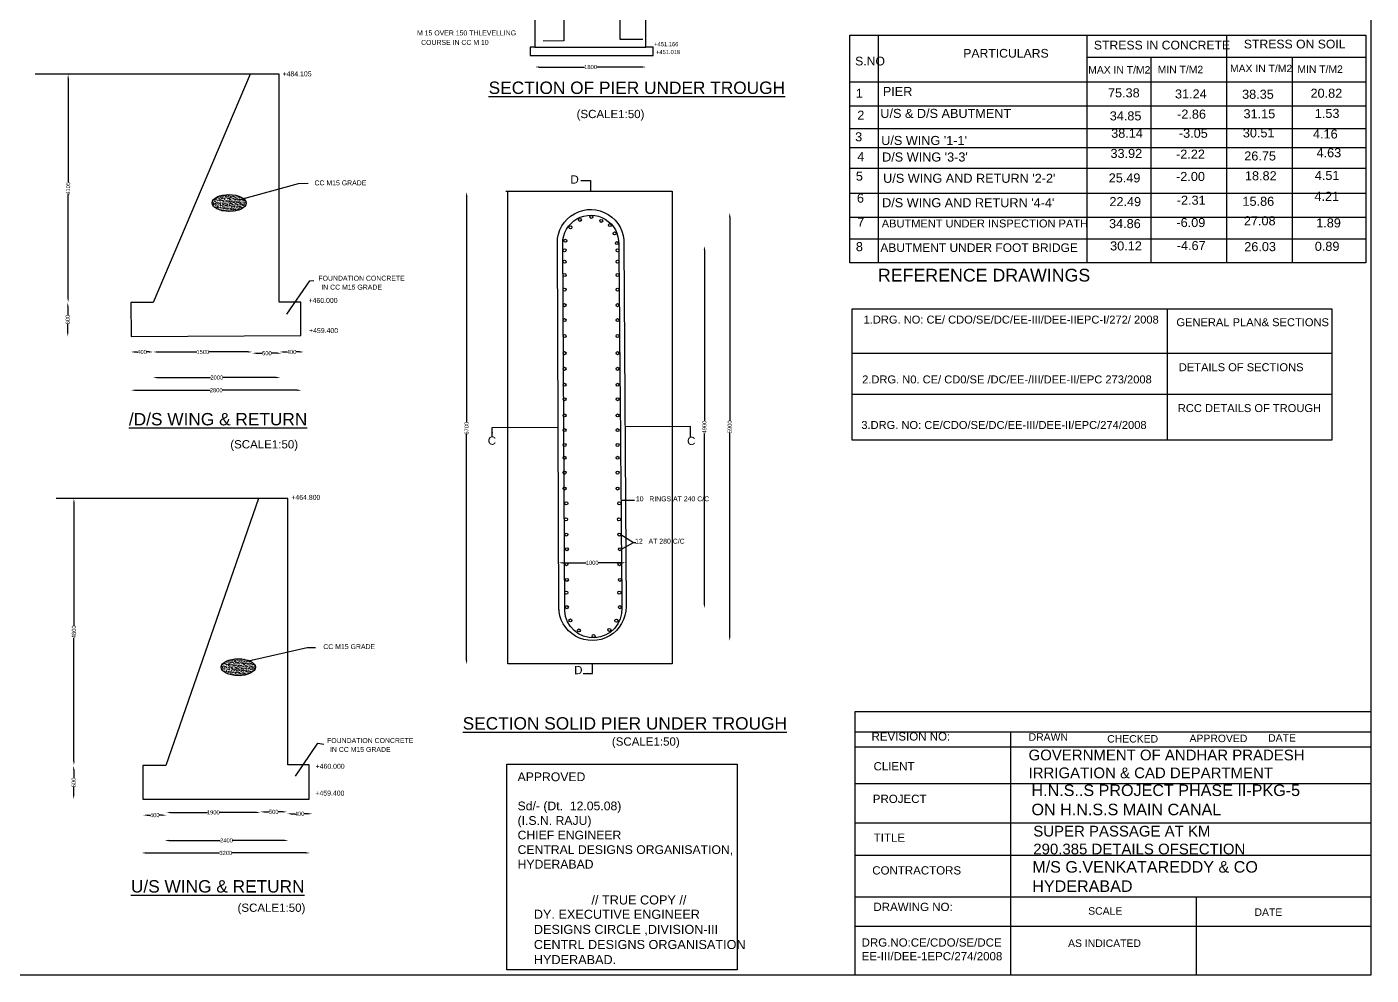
# Model space of a CAD drawing. Header units: millimetres. Extents: x 2543178 to 2557692, y 44357851 to 44367286.
# Drawn here: x 2549535 to 2557692, y 44357851 to 44363603 of the extents above; entities that cross this region are included whole.
import ezdxf

# ---------------------------------------------------------------- set-up
doc = ezdxf.new("R2010")
doc.units = ezdxf.units.MM
doc.header["$MEASUREMENT"] = 0
for name, color, linetype in [('DIMENSION', 7, 'Continuous'), ('DRAWING', 2, 'Continuous'), ('TEXT', 7, 'Continuous')]:
    doc.layers.add(name, color=color, linetype=linetype)
doc.styles.get("Standard").update_dxf_attribs({"font": 'arial.ttf', "height": 25})
doc.dimstyles.get("Standard").update_dxf_attribs({"dimtxt": 25, "dimasz": 25, "dimexe": 0.18, "dimexo": 0.0625, "dimgap": 0.09, "dimtad": 0, "dimdec": 0, "dimzin": 0, "dimdsep": 46, "dimtxsty": 'Standard', "dimcen": 0.09, "dimse1": 1, "dimse2": 1, "dimadec": 0, "dimazin": 0, "dimtfac": 1, "dimtdec": 0, "dimtofl": 0, "dimtmove": 0, "dimatfit": 3, "dimfxl": 1, "dimtolj": 1, "dimtzin": 0, "dimarcsym": 0})

# ---------------------------------------------------------------- blocks, each defined once
blk = doc.blocks.new('*D79')
at = {"layer": 'Defpoints', "color": 0, "transparency": 16777216}
for p in [(2552618.6, 44363357.1), (2553292.7, 44363368.7), (2553292.7, 44363359.3)]:
    blk.add_point(p, dxfattribs=at)
at = {"layer": 'DIMENSION', "color": 0, "lineweight": -2, "transparency": 16777216}
for p, q in [((2552643.6, 44363359.3), (2552919.4, 44363359.3)), ((2553267.7, 44363359.3), (2552991.8, 44363359.3))]:
    blk.add_line(p, q, dxfattribs=at)
at = {"layer": 'DIMENSION', "color": 0, "transparency": 16777216}
for points in [[(2552643.6, 44363363.4), (2552643.6, 44363355.1), (2552618.6, 44363359.3)], [(2553267.7, 44363363.4), (2553267.7, 44363355.1), (2553292.7, 44363359.3)]]:
    blk.add_solid(points, dxfattribs=at)
at = {"layer": 'DIMENSION', "color": 0, "transparency": 16777216, "insert": (2552955.6, 44363359.3), "char_height": 25, "attachment_point": 5}
blk.add_mtext('\\A1;1800', dxfattribs=at)
blk = doc.blocks.new('*D82')
at = {"layer": 'Defpoints', "color": 0, "transparency": 16777216}
for p in [(2552195, 44362601.7), (2552203.5, 44362601.7), (2552209, 44359734.5)]:
    blk.add_point(p, dxfattribs=at)
at = {"layer": 'TEXT', "color": 0, "lineweight": -2, "transparency": 16777216}
for p, q in [((2552203.5, 44362576.7), (2552203.5, 44361205.5)), ((2552203.5, 44359759.5), (2552203.5, 44361130.6))]:
    blk.add_line(p, q, dxfattribs=at)
at = {"layer": 'TEXT', "color": 0, "transparency": 16777216}
for points in [[(2552199.4, 44362576.7), (2552207.7, 44362576.7), (2552203.5, 44362601.7)], [(2552199.4, 44359759.5), (2552207.7, 44359759.5), (2552203.5, 44359734.5)]]:
    blk.add_solid(points, dxfattribs=at)
at = {"layer": 'TEXT', "color": 0, "transparency": 16777216, "insert": (2552203.5, 44361168.1), "char_height": 25, "attachment_point": 5, "rotation": 90}
blk.add_mtext('\\A1;6700', dxfattribs=at)
blk = doc.blocks.new('*D83')
at = {"layer": 'Defpoints', "color": 0, "transparency": 16777216}
for p in [(2553646, 44362274.4), (2553646.2, 44362274.4), (2553647.1, 44360075.5)]:
    blk.add_point(p, dxfattribs=at)
at = {"layer": 'TEXT', "color": 0, "lineweight": -2, "transparency": 16777216}
for p, q in [((2553646.2, 44362249.4), (2553646.2, 44361212.9)), ((2553646.2, 44360100.5), (2553646.2, 44361137.1))]:
    blk.add_line(p, q, dxfattribs=at)
at = {"layer": 'TEXT', "color": 0, "transparency": 16777216}
for points in [[(2553642.1, 44362249.4), (2553650.4, 44362249.4), (2553646.2, 44362274.4)], [(2553642.1, 44360100.5), (2553650.4, 44360100.5), (2553646.2, 44360075.5)]]:
    blk.add_solid(points, dxfattribs=at)
at = {"layer": 'TEXT', "color": 0, "transparency": 16777216, "insert": (2553646.2, 44361175), "char_height": 25, "attachment_point": 5, "rotation": 90}
blk.add_mtext('\\A1;4900', dxfattribs=at)
blk = doc.blocks.new('*D84')
at = {"layer": 'Defpoints', "color": 0, "transparency": 16777216}
for p in [(2553789.4, 44362475.9), (2553800, 44362475.9), (2553806.8, 44359877.7)]:
    blk.add_point(p, dxfattribs=at)
at = {"layer": 'TEXT', "color": 0, "lineweight": -2, "transparency": 16777216}
for p, q in [((2553800, 44362450.9), (2553800, 44361214.2)), ((2553800, 44359902.7), (2553800, 44361139.4))]:
    blk.add_line(p, q, dxfattribs=at)
at = {"layer": 'TEXT', "color": 0, "transparency": 16777216}
for points in [[(2553795.9, 44362450.9), (2553804.2, 44362450.9), (2553800, 44362475.9)], [(2553795.9, 44359902.7), (2553804.2, 44359902.7), (2553800, 44359877.7)]]:
    blk.add_solid(points, dxfattribs=at)
at = {"layer": 'TEXT', "color": 0, "transparency": 16777216, "insert": (2553800, 44361176.8), "char_height": 25, "attachment_point": 5, "rotation": 90}
blk.add_mtext('\\A1;5900', dxfattribs=at)
blk = doc.blocks.new('*D85')
at = {"layer": 'Defpoints', "color": 0, "transparency": 16777216}
for p in [(2550232.3, 44358600.3), (2551252.3, 44358600.3), (2551252.3, 44358592)]:
    blk.add_point(p, dxfattribs=at)
at = {"layer": 'TEXT', "color": 0, "lineweight": -2, "transparency": 16777216}
for p, q in [((2550257.3, 44358592), (2550704.9, 44358592)), ((2551227.3, 44358592), (2550779.7, 44358592))]:
    blk.add_line(p, q, dxfattribs=at)
at = {"layer": 'TEXT', "color": 0, "transparency": 16777216}
for points in [[(2550257.3, 44358596.2), (2550257.3, 44358587.9), (2550232.3, 44358592)], [(2551227.3, 44358596.2), (2551227.3, 44358587.9), (2551252.3, 44358592)]]:
    blk.add_solid(points, dxfattribs=at)
at = {"layer": 'TEXT', "color": 0, "transparency": 16777216, "insert": (2550742.3, 44358592), "char_height": 25, "attachment_point": 5}
blk.add_mtext('\\A1;3200', dxfattribs=at)
blk = doc.blocks.new('*D86')
at = {"layer": 'Defpoints', "color": 0, "transparency": 16777216}
for p in [(2550371, 44358671.2), (2551121.9, 44358682.7), (2551121.9, 44358667.9)]:
    blk.add_point(p, dxfattribs=at)
at = {"layer": 'TEXT', "color": 0, "lineweight": -2, "transparency": 16777216}
for p, q in [((2550396, 44358667.9), (2550708.8, 44358667.9)), ((2551096.9, 44358667.9), (2550784, 44358667.9))]:
    blk.add_line(p, q, dxfattribs=at)
at = {"layer": 'TEXT', "color": 0, "transparency": 16777216}
for points in [[(2550396, 44358672), (2550396, 44358663.7), (2550371, 44358667.9)], [(2551096.9, 44358672), (2551096.9, 44358663.7), (2551121.9, 44358667.9)]]:
    blk.add_solid(points, dxfattribs=at)
at = {"layer": 'TEXT', "color": 0, "transparency": 16777216, "insert": (2550746.4, 44358667.9), "char_height": 25, "attachment_point": 5}
blk.add_mtext('\\A1;2400', dxfattribs=at)
blk = doc.blocks.new('*D87')
at = {"layer": 'Defpoints', "color": 0, "transparency": 16777216}
for p in [(2550240.6, 44358827.8), (2550380.9, 44358827.8), (2550380.9, 44358821.2)]:
    blk.add_point(p, dxfattribs=at)
at = {"layer": 'TEXT', "color": 0, "lineweight": -2, "transparency": 16777216}
for p, q in [((2550265.6, 44358821.2), (2550282.5, 44358821.2)), ((2550355.9, 44358821.2), (2550338.9, 44358821.2))]:
    blk.add_line(p, q, dxfattribs=at)
at = {"layer": 'TEXT', "color": 0, "transparency": 16777216}
for points in [[(2550265.6, 44358825.4), (2550265.6, 44358817), (2550240.6, 44358821.2)], [(2550355.9, 44358825.4), (2550355.9, 44358817), (2550380.9, 44358821.2)]]:
    blk.add_solid(points, dxfattribs=at)
at = {"layer": 'TEXT', "color": 0, "transparency": 16777216, "insert": (2550310.7, 44358821.2), "char_height": 25, "attachment_point": 5}
blk.add_mtext('\\A1;400', dxfattribs=at)
blk = doc.blocks.new('*D88')
at = {"layer": 'Defpoints', "color": 0, "transparency": 16777216}
for p in [(2550951.9, 44358837.7), (2550380.9, 44358821.2), (2550951.9, 44358826.1)]:
    blk.add_point(p, dxfattribs=at)
at = {"layer": 'TEXT', "color": 0, "lineweight": -2, "transparency": 16777216}
for p, q in [((2550405.9, 44358837.7), (2550630.2, 44358837.7)), ((2550926.9, 44358837.7), (2550702.6, 44358837.7))]:
    blk.add_line(p, q, dxfattribs=at)
at = {"layer": 'TEXT', "color": 0, "transparency": 16777216}
for points in [[(2550405.9, 44358841.9), (2550405.9, 44358833.5), (2550380.9, 44358837.7)], [(2550926.9, 44358841.9), (2550926.9, 44358833.5), (2550951.9, 44358837.7)]]:
    blk.add_solid(points, dxfattribs=at)
at = {"layer": 'TEXT', "color": 0, "transparency": 16777216, "insert": (2550666.4, 44358837.7), "char_height": 25, "attachment_point": 5}
blk.add_mtext('\\A1;1900', dxfattribs=at)
blk = doc.blocks.new('*D89')
at = {"layer": 'Defpoints', "color": 0, "transparency": 16777216}
for p in [(2550951.9, 44358837.7), (2551113.7, 44358841), (2551113.7, 44358837.7)]:
    blk.add_point(p, dxfattribs=at)
at = {"layer": 'TEXT', "color": 0, "lineweight": -2, "transparency": 16777216}
for p, q in [((2550976.9, 44358841), (2551005.1, 44358841)), ((2551088.7, 44358841), (2551060.4, 44358841))]:
    blk.add_line(p, q, dxfattribs=at)
at = {"layer": 'TEXT', "color": 0, "transparency": 16777216}
for points in [[(2550976.9, 44358845.1), (2550976.9, 44358836.8), (2550951.9, 44358841)], [(2551088.7, 44358845.1), (2551088.7, 44358836.8), (2551113.7, 44358841)]]:
    blk.add_solid(points, dxfattribs=at)
at = {"layer": 'TEXT', "color": 0, "transparency": 16777216, "insert": (2551032.8, 44358841), "char_height": 25, "attachment_point": 5}
blk.add_mtext('\\A1;500', dxfattribs=at)
blk = doc.blocks.new('*D90')
at = {"layer": 'Defpoints', "color": 0, "transparency": 16777216}
for p in [(2551113.7, 44358837.7), (2551265.5, 44358831.1), (2551265.5, 44358829.4)]:
    blk.add_point(p, dxfattribs=at)
at = {"layer": 'TEXT', "color": 0, "lineweight": -2, "transparency": 16777216}
for p, q in [((2551138.7, 44358829.4), (2551161.4, 44358829.4)), ((2551240.5, 44358829.4), (2551217.7, 44358829.4))]:
    blk.add_line(p, q, dxfattribs=at)
at = {"layer": 'TEXT', "color": 0, "transparency": 16777216}
for points in [[(2551138.7, 44358833.6), (2551138.7, 44358825.3), (2551113.7, 44358829.4)], [(2551240.5, 44358833.6), (2551240.5, 44358825.3), (2551265.5, 44358829.4)]]:
    blk.add_solid(points, dxfattribs=at)
at = {"layer": 'TEXT', "color": 0, "transparency": 16777216, "insert": (2551189.6, 44358829.4), "char_height": 25, "attachment_point": 5}
blk.add_mtext('\\A1;400', dxfattribs=at)
blk = doc.blocks.new('*D91')
at = {"layer": 'Defpoints', "color": 0, "transparency": 16777216}
for p in [(2549812.6, 44359121.5), (2549819.1, 44359121.5), (2549819.1, 44358917.4)]:
    blk.add_point(p, dxfattribs=at)
at = {"layer": 'TEXT', "color": 0, "lineweight": -2, "transparency": 16777216}
for p, q in [((2549819.1, 44359096.5), (2549819.1, 44359047.2)), ((2549819.1, 44358942.4), (2549819.1, 44358991.7))]:
    blk.add_line(p, q, dxfattribs=at)
at = {"layer": 'TEXT', "color": 0, "transparency": 16777216}
for points in [[(2549814.9, 44359096.5), (2549823.3, 44359096.5), (2549819.1, 44359121.5)], [(2549814.9, 44358942.4), (2549823.3, 44358942.4), (2549819.1, 44358917.4)]]:
    blk.add_solid(points, dxfattribs=at)
at = {"layer": 'TEXT', "color": 0, "transparency": 16777216, "insert": (2549819.1, 44359019.5), "char_height": 25, "attachment_point": 5, "rotation": 90}
blk.add_mtext('\\A1;600', dxfattribs=at)
blk = doc.blocks.new('*D92')
at = {"layer": 'Defpoints', "color": 0, "transparency": 16777216}
for p in [(2549819.6, 44360741.9), (2549820.4, 44360741.9), (2549819.6, 44359124.7)]:
    blk.add_point(p, dxfattribs=at)
at = {"layer": 'TEXT', "color": 0, "lineweight": -2, "transparency": 16777216}
for p, q in [((2549820.4, 44360716.9), (2549820.4, 44359971.2)), ((2549820.4, 44359149.7), (2549820.4, 44359895.4))]:
    blk.add_line(p, q, dxfattribs=at)
at = {"layer": 'TEXT', "color": 0, "transparency": 16777216}
for points in [[(2549816.2, 44360716.9), (2549824.6, 44360716.9), (2549820.4, 44360741.9)], [(2549816.2, 44359149.7), (2549824.6, 44359149.7), (2549820.4, 44359124.7)]]:
    blk.add_solid(points, dxfattribs=at)
at = {"layer": 'TEXT', "color": 0, "transparency": 16777216, "insert": (2549820.4, 44359933.3), "char_height": 25, "attachment_point": 5, "rotation": 90}
blk.add_mtext('\\A1;4800', dxfattribs=at)
blk = doc.blocks.new('*D93')
at = {"layer": 'Defpoints', "color": 0, "transparency": 16777216}
for p in [(2550166.7, 44361403.7), (2551201.1, 44361410), (2551201.1, 44361398.7)]:
    blk.add_point(p, dxfattribs=at)
at = {"layer": 'TEXT', "color": 0, "lineweight": -2, "transparency": 16777216}
for p, q in [((2550191.7, 44361398.7), (2550646.3, 44361398.7)), ((2551176.1, 44361398.7), (2550721.5, 44361398.7))]:
    blk.add_line(p, q, dxfattribs=at)
at = {"layer": 'TEXT', "color": 0, "transparency": 16777216}
for points in [[(2550191.7, 44361402.9), (2550191.7, 44361394.5), (2550166.7, 44361398.7)], [(2551176.1, 44361402.9), (2551176.1, 44361394.5), (2551201.1, 44361398.7)]]:
    blk.add_solid(points, dxfattribs=at)
at = {"layer": 'TEXT', "color": 0, "transparency": 16777216, "insert": (2550683.9, 44361398.7), "char_height": 25, "attachment_point": 5}
blk.add_mtext('\\A1;2800', dxfattribs=at)
blk = doc.blocks.new('*D94')
at = {"layer": 'Defpoints', "color": 0, "transparency": 16777216}
for p in [(2550300.8, 44361475.6), (2550300.8, 44361473.1), (2551073.6, 44361478.1)]:
    blk.add_point(p, dxfattribs=at)
at = {"layer": 'TEXT', "color": 0, "lineweight": -2, "transparency": 16777216}
for p, q in [((2550325.8, 44361475.6), (2550649.6, 44361475.6)), ((2551048.6, 44361475.6), (2550724.8, 44361475.6))]:
    blk.add_line(p, q, dxfattribs=at)
at = {"layer": 'TEXT', "color": 0, "transparency": 16777216}
for points in [[(2550325.8, 44361479.8), (2550325.8, 44361471.5), (2550300.8, 44361475.6)], [(2551048.6, 44361479.8), (2551048.6, 44361471.5), (2551073.6, 44361475.6)]]:
    blk.add_solid(points, dxfattribs=at)
at = {"layer": 'TEXT', "color": 0, "transparency": 16777216, "insert": (2550687.2, 44361475.6), "char_height": 25, "attachment_point": 5}
blk.add_mtext('\\A1;2000', dxfattribs=at)
blk = doc.blocks.new('*D95')
at = {"layer": 'Defpoints', "color": 0, "transparency": 16777216}
for p in [(2551067.2, 44361635.8), (2551215, 44361635.8), (2551215, 44361630.8)]:
    blk.add_point(p, dxfattribs=at)
at = {"layer": 'TEXT', "color": 0, "lineweight": -2, "transparency": 16777216}
for p, q in [((2551092.2, 44361630.8), (2551112.9, 44361630.8)), ((2551190, 44361630.8), (2551169.3, 44361630.8))]:
    blk.add_line(p, q, dxfattribs=at)
at = {"layer": 'TEXT', "color": 0, "transparency": 16777216}
for points in [[(2551092.2, 44361634.9), (2551092.2, 44361626.6), (2551067.2, 44361630.8)], [(2551190, 44361634.9), (2551190, 44361626.6), (2551215, 44361630.8)]]:
    blk.add_solid(points, dxfattribs=at)
at = {"layer": 'TEXT', "color": 0, "transparency": 16777216, "insert": (2551141.1, 44361630.8), "char_height": 25, "attachment_point": 5}
blk.add_mtext('\\A1;400', dxfattribs=at)
blk = doc.blocks.new('*D96')
at = {"layer": 'Defpoints', "color": 0, "transparency": 16777216}
for p in [(2550903.1, 44361632.8), (2550903.1, 44361623.2), (2551079.7, 44361632.8)]:
    blk.add_point(p, dxfattribs=at)
at = {"layer": 'TEXT', "color": 0, "lineweight": -2, "transparency": 16777216}
for p, q in [((2550928.1, 44361623.2), (2550963.8, 44361623.2)), ((2551054.7, 44361623.2), (2551019.1, 44361623.2))]:
    blk.add_line(p, q, dxfattribs=at)
at = {"layer": 'TEXT', "color": 0, "transparency": 16777216}
for points in [[(2550928.1, 44361627.3), (2550928.1, 44361619), (2550903.1, 44361623.2)], [(2551054.7, 44361627.3), (2551054.7, 44361619), (2551079.7, 44361623.2)]]:
    blk.add_solid(points, dxfattribs=at)
at = {"layer": 'TEXT', "color": 0, "transparency": 16777216, "insert": (2550991.4, 44361623.2), "char_height": 25, "attachment_point": 5}
blk.add_mtext('\\A1;500', dxfattribs=at)
blk = doc.blocks.new('*D97')
at = {"layer": 'Defpoints', "color": 0, "transparency": 16777216}
for p in [(2550302.1, 44361630.8), (2550302.1, 44361627), (2550903.1, 44361632.8)]:
    blk.add_point(p, dxfattribs=at)
at = {"layer": 'TEXT', "color": 0, "lineweight": -2, "transparency": 16777216}
for p, q in [((2550327.1, 44361630.8), (2550566.4, 44361630.8)), ((2550878.1, 44361630.8), (2550638.8, 44361630.8))]:
    blk.add_line(p, q, dxfattribs=at)
at = {"layer": 'TEXT', "color": 0, "transparency": 16777216}
for points in [[(2550327.1, 44361634.9), (2550327.1, 44361626.6), (2550302.1, 44361630.8)], [(2550878.1, 44361634.9), (2550878.1, 44361626.6), (2550903.1, 44361630.8)]]:
    blk.add_solid(points, dxfattribs=at)
at = {"layer": 'TEXT', "color": 0, "transparency": 16777216, "insert": (2550602.6, 44361630.8), "char_height": 25, "attachment_point": 5}
blk.add_mtext('\\A1;1500', dxfattribs=at)
blk = doc.blocks.new('*D98')
at = {"layer": 'Defpoints', "color": 0, "transparency": 16777216}
for p in [(2550165.7, 44361630.8), (2550165.7, 44361630.8), (2550302.1, 44361630.8)]:
    blk.add_point(p, dxfattribs=at)
at = {"layer": 'TEXT', "color": 0, "lineweight": -2, "transparency": 16777216}
for p, q in [((2550190.7, 44361630.8), (2550205.7, 44361630.8)), ((2550277.1, 44361630.8), (2550262.1, 44361630.8))]:
    blk.add_line(p, q, dxfattribs=at)
at = {"layer": 'TEXT', "color": 0, "transparency": 16777216}
for points in [[(2550190.7, 44361634.9), (2550190.7, 44361626.6), (2550165.7, 44361630.8)], [(2550277.1, 44361634.9), (2550277.1, 44361626.6), (2550302.1, 44361630.8)]]:
    blk.add_solid(points, dxfattribs=at)
at = {"layer": 'TEXT', "color": 0, "transparency": 16777216, "insert": (2550233.9, 44361630.8), "char_height": 25, "attachment_point": 5}
blk.add_mtext('\\A1;400', dxfattribs=at)
blk = doc.blocks.new('*D99')
at = {"layer": 'Defpoints', "color": 0, "transparency": 16777216}
for p in [(2549772.8, 44361931.4), (2549783.3, 44361931.4), (2549779.8, 44361723.6)]:
    blk.add_point(p, dxfattribs=at)
at = {"layer": 'TEXT', "color": 0, "lineweight": -2, "transparency": 16777216}
for p, q in [((2549783.3, 44361906.4), (2549783.3, 44361855.2)), ((2549783.3, 44361748.6), (2549783.3, 44361799.8))]:
    blk.add_line(p, q, dxfattribs=at)
at = {"layer": 'TEXT', "color": 0, "transparency": 16777216}
for points in [[(2549779.2, 44361906.4), (2549787.5, 44361906.4), (2549783.3, 44361931.4)], [(2549779.2, 44361748.6), (2549787.5, 44361748.6), (2549783.3, 44361723.6)]]:
    blk.add_solid(points, dxfattribs=at)
at = {"layer": 'TEXT', "color": 0, "transparency": 16777216, "insert": (2549783.3, 44361827.5), "char_height": 25, "attachment_point": 5, "rotation": 90}
blk.add_mtext('\\A1;600', dxfattribs=at)
blk = doc.blocks.new('*D100')
at = {"layer": 'Defpoints', "color": 0, "transparency": 16777216}
for p in [(2549783.3, 44363314.9), (2549785.3, 44363314.9), (2549783.3, 44361931.4)]:
    blk.add_point(p, dxfattribs=at)
at = {"layer": 'TEXT', "color": 0, "lineweight": -2, "transparency": 16777216}
for p, q in [((2549785.3, 44363289.9), (2549785.3, 44362661.2)), ((2549785.3, 44361956.4), (2549785.3, 44362585.1))]:
    blk.add_line(p, q, dxfattribs=at)
at = {"layer": 'TEXT', "color": 0, "transparency": 16777216}
for points in [[(2549781.1, 44363289.9), (2549789.5, 44363289.9), (2549785.3, 44363314.9)], [(2549781.1, 44361956.4), (2549789.5, 44361956.4), (2549785.3, 44361931.4)]]:
    blk.add_solid(points, dxfattribs=at)
at = {"layer": 'TEXT', "color": 0, "transparency": 16777216, "insert": (2549785.3, 44362623.1), "char_height": 25, "attachment_point": 5, "rotation": 90}
blk.add_mtext('\\A1;4105', dxfattribs=at)
blk = doc.blocks.new('*D126')
at = {"color": 0, "lineweight": -2, "transparency": 16777216}
for p, q in [((2552786.3, 44360351.9), (2552929.1, 44360351.9)), ((2553144.3, 44360351.9), (2553001.5, 44360351.9))]:
    blk.add_line(p, q, dxfattribs=at)
at = {"color": 0, "transparency": 16777216}
for points in [[(2552786.3, 44360356), (2552786.3, 44360347.7), (2552761.3, 44360351.9)], [(2553144.3, 44360356), (2553144.3, 44360347.7), (2553169.3, 44360351.9)]]:
    blk.add_solid(points, dxfattribs=at)
at = {"layer": 'Defpoints', "color": 0, "transparency": 16777216}
for p in [(2552761.3, 44360344.9), (2553169.3, 44360351.9), (2553169.3, 44360320.7)]:
    blk.add_point(p, dxfattribs=at)
at = {"color": 0, "transparency": 16777216, "insert": (2552965.3, 44360351.9), "char_height": 25, "attachment_point": 5}
blk.add_mtext('\\A1;1000', dxfattribs=at)

msp = doc.modelspace()

# ---------------------------------------------------------------- hatches: boundary and pattern name
at = {"layer": 'TEXT'}
h = msp.add_hatch(dxfattribs=at)
h.set_pattern_fill('AR-CONC', color=0, scale=2, style=0)
h.set_pattern_definition([(50, (6026.585, -3188.857), (14.345203652, -1.2550426997), [1.5, -16.5]), (355, (6026.585, -3188.857), (-2.7750266723, 15.043842674), [1.2, -13.2]), (100.4514, (6027.78, -3188.961), (11.5701876343, 13.7887908412), [1.2748038, -14.02284224]), (46.1842, (6026.585, -3184.857), (21.3448209725, -3.3103802866), [2.25, -24.75]), (96.6356, (6028.364, -3185.133), (18.693254111, 19.482357418), [1.91220576, -21.03426]), (351.1842, (6026.585, -3184.857), (18.693238903, 19.482372019), [1.8, -19.8]), (21, (6028.585, -3185.857), (11.9381410424, -8.0523778133), [1.5, -16.5]), (326, (6028.585, -3185.857), (4.8663066384, 14.503000901), [1.2, -13.2]), (71.4514, (6029.58, -3186.528), (16.8044525716, 6.450609934), [1.2748038, -14.02284224]), (37.5, (6026.585, -3188.857), (0.24319710635, 6.6578770766), [0, -13.04, 0, -13.4, 0, -13.25]), (7.5, (6026.585, -3188.857), (5.2613907488, 7.8882342376), [0, -7.64, 0, -12.74, 0, -5.05]), (327.5, (6022.125, -3188.857), (10.67644872345, -0.4510974347), [0, -5, 0, -15.6, 0, -20.7]), (317.5, (6020.125, -3188.857), (11.6637233868, 2.0020996466), [0, -6.5, 0, -10.36, 0, -14.7])])
edge = h.paths.add_edge_path()
edge.add_ellipse((2550762.5, 44362534.4), major_axis=(-103.6, 0.5), ratio=0.493873, start_angle=0, end_angle=360)
h = msp.add_hatch(dxfattribs=at)
h.set_pattern_fill('AR-CONC', color=0, scale=2, style=0)
h.set_pattern_definition([(50, (6081.963, -6004.671), (14.345203652, -1.2550426997), [1.5, -16.5]), (355, (6081.963, -6004.67), (-2.7750266723, 15.043842674), [1.2, -13.2]), (100.4514, (6083.158, -6004.775), (11.5701876343, 13.7887908412), [1.2748038, -14.02284224]), (46.1842, (6081.963, -6000.67), (21.3448209725, -3.3103802866), [2.25, -24.75]), (96.6356, (6083.742, -6000.947), (18.693254111, 19.482357418), [1.91220576, -21.03426]), (351.1842, (6081.963, -6000.67), (18.693238903, 19.482372019), [1.8, -19.8]), (21, (6083.963, -6001.671), (11.9381410424, -8.0523778133), [1.5, -16.5]), (326, (6083.963, -6001.67), (4.8663066384, 14.503000901), [1.2, -13.2]), (71.4514, (6084.958, -6002.342), (16.8044525716, 6.450609934), [1.2748038, -14.02284224]), (37.5, (6081.963, -6004.6707), (0.24319710635, 6.6578770766), [0, -13.04, 0, -13.4, 0, -13.25]), (7.5, (6081.963, -6004.671), (5.2613907488, 7.8882342376), [0, -7.64, 0, -12.74, 0, -5.05]), (327.5, (6077.503, -6004.6707), (10.67644872345, -0.4510974347), [0, -5, 0, -15.6, 0, -20.7]), (317.5, (6075.503, -6004.671), (11.6637233868, 2.0020996466), [0, -6.5, 0, -10.36, 0, -14.7])])
edge = h.paths.add_edge_path()
edge.add_ellipse((2550817.9, 44359718.6), major_axis=(-103.6, 0.5), ratio=0.493873, start_angle=0, end_angle=360)

# ---------------------------------------------------------------- linework, layer by layer
msp.add_lwpolyline([(2556629.5, 44358326.2), (2556629.5, 44357851)])
at = {"layer": 'DIMENSION', "color": 0}
for points in [[(2557690.5, 44357851), (2543177.8, 44357851), (2543177.8, 44367286.1), (2557690.5, 44367286.1)], [(2554529.4, 44363553.2), (2557660.1, 44363553.2), (2557660.1, 44362172.3), (2554529.4, 44362172.3)], [(2554542.2, 44361892.9), (2557452.9, 44361892.9), (2557452.9, 44361095.5), (2554542.2, 44361095.5)], [(2552448.1, 44359131.5), (2553845, 44359131.5), (2553845, 44357882.1), (2552448.1, 44357882.1)]]:
    msp.add_lwpolyline(points, close=True, dxfattribs=at)
for points in [[(2554700.5, 44363553.2), (2554700.5, 44362172.3)], [(2555966.7, 44363553.2), (2555966.7, 44362172.3)], [(2556814.8, 44363553.2), (2556814.8, 44362172.3)], [(2555966.7, 44363418.3), (2557660.1, 44363418.3)], [(2556355.8, 44363418.3), (2556355.8, 44362172.3)], [(2557212.6, 44363418.3), (2557212.6, 44362172.3)], [(2554529.4, 44363269.8), (2557660.1, 44363269.8)], [(2554529.4, 44363124.7), (2557660.1, 44363124.7)], [(2554529.4, 44362985.4), (2557660.1, 44362985.4)], [(2554529.4, 44362870.6), (2557660.1, 44362870.6)], [(2554529.4, 44362744.9), (2557660.1, 44362744.9)], [(2554529.4, 44362594.6), (2557660.1, 44362594.6)], [(2554529.4, 44362448.7), (2557660.1, 44362448.7)], [(2554529.4, 44362317.5), (2557660.1, 44362317.5)], [(2556454.4, 44361892.9), (2556454.4, 44361095.5)], [(2554542.2, 44361623.6), (2557452.9, 44361623.6)], [(2557452.9, 44361372.2), (2554542.2, 44361372.2)]]:
    msp.add_lwpolyline(points, dxfattribs=at)
at = {"layer": 'DRAWING', "color": 0}
for points in [[(2552589.8, 44363429.5), (2553334.7, 44363429.5), (2553334.7, 44363479.1), (2553290.6, 44363479.1), (2553290.6, 44363686.8), (2553162, 44363686.8), (2553134.8, 44367001.1), (2552726.3, 44367001.1), (2552753.7, 44363684.7), (2552753.7, 44363684.7), (2552617.1, 44363684.7), (2552617.1, 44363479.3), (2552588.3, 44363479.3), (2552588.3, 44363429.5)], [(2552766.5, 44367001.1), (2552793.7, 44363518), (2552668.9, 44363515.4)], [(2553273, 44363526.3), (2553134.8, 44363526.3), (2553106.4, 44367001.1)], [(2552589.8, 44363429.5), (2552588.3, 44363429.5)], [(2552617.1, 44363479.3), (2553291.3, 44363479.1)]]:
    msp.add_lwpolyline(points, dxfattribs=at)
at = {"layer": 'TEXT', "color": 0}
for points in [[(2550300.9, 44361930.6), (2550165.8, 44361930.6), (2550167.2, 44361724.3), (2551196.9, 44361731.4), (2551196.9, 44361927.5), (2551196.9, 44361933.1), (2551066.9, 44361933.1), (2551066.9, 44363314.9), (2549584.6, 44363314.9)], [(2550889.1, 44363314.9), (2550300.9, 44361930.6)], [(2552440.6, 44362606.6), (2553450.5, 44362606.6), (2553450.5, 44359740.1), (2552454.3, 44359740.1), (2552454.3, 44362606.6)], [(2550377.6, 44359121.8), (2550237.8, 44359121.8), (2550237.8, 44358917.8), (2551248.8, 44358917.8), (2551248.8, 44359126.5), (2551118.5, 44359126.5), (2551118.5, 44360741.9), (2549712, 44360741.9)], [(2550940.2, 44360741.9), (2550377.6, 44359121.8)], [(2554562, 44359327.2), (2557690.5, 44359327.2)], [(2555503.9, 44359325), (2555503.9, 44357851)], [(2554562, 44359234.8), (2557690.5, 44359234.8)], [(2554562, 44359012.5), (2557690.5, 44359012.5)], [(2554563.3, 44358774.7), (2557691.8, 44358774.7)], [(2557690.5, 44358577.2), (2554562, 44358577.2)], [(2554562, 44358326.2), (2557690.5, 44358326.2)], [(2554562, 44358148), (2557690.5, 44358148)]]:
    msp.add_lwpolyline(points, dxfattribs=at)
for points in [[(2552762.4, 44360066.1), (2552754, 44362292.8, -1.027597), (2553157.2, 44362283.3, 0.034962)], [(2552786.8, 44362289.4, -1.019815), (2553126.4, 44362284.6, -0.000302), (2553145.6, 44360079.4, -0.998298), (2552798.9, 44360061)], [(2553157.2, 44362283.3), (2553170.8, 44360086, -1.002438), (2552762.3, 44360084.5)], [(2552798.9, 44360061), (2552786.8, 44362289.4, -0.968811)]]:
    msp.add_lwpolyline(points, format="xyb", dxfattribs=at)
msp.add_lwpolyline([(2554562, 44359450.4), (2557690.5, 44359450.4), (2557690.5, 44357851), (2554562, 44357851)], close=True, dxfattribs=at)
for centre in [(2552890.7, 44362431.9), (2552960, 44362450), (2553020, 44362426.1), (2552833.6, 44362387.1), (2553072.5, 44362400.5), (2553101.6, 44362349.8), (2552802.7, 44362305), (2553115, 44362291), (2552797.7, 44362247.4), (2552797.7, 44362178.3), (2553119.4, 44362247.4), (2553119.4, 44362178.3), (2552797.7, 44362097.5), (2553119.4, 44362097.5), (2552797.7, 44362008.8), (2553119.4, 44362008.8), (2552797.7, 44361914.7), (2553119.4, 44361914.7), (2552797.7, 44361824), (2553119.4, 44361824), (2552797.7, 44361727.5), (2553119.4, 44361727.5), (2552797.7, 44361623.5), (2553119.4, 44361623.5), (2552797.7, 44361528.5), (2553119.4, 44361528.5), (2552797.7, 44361432), (2553119.4, 44361432), (2552797.7, 44361343.9), (2553119.4, 44361343.9), (2552797.7, 44361245.9), (2553119.4, 44361245.9), (2552797.7, 44361156.9), (2553119.4, 44361156.9), (2552797.7, 44361066.5), (2553119.4, 44361066.5), (2552797.7, 44360989.2), (2553119.4, 44360989.2), (2552797.7, 44360898.7), (2553119.4, 44360898.7), (2552797.7, 44360802.2), (2553119.4, 44360802.2), (2552808.3, 44360712.3), (2553130, 44360712.3), (2552806.2, 44360616), (2553127.9, 44360616), (2552808.3, 44360523.5), (2553130, 44360523.5), (2552811.5, 44360434.6), (2553133.2, 44360434.6), (2552809.4, 44360343.6), (2553131.1, 44360343.6), (2552811.5, 44360248.3), (2553133.2, 44360248.3), (2552808.4, 44360170.6), (2553130, 44360170.6), (2552811.5, 44360082.8), (2553133.2, 44360082.8), (2552833.4, 44360002), (2553112, 44360001.3), (2552884.5, 44359941.5), (2552973.8, 44359907.6), (2553069.3, 44359945.1)]:
    msp.add_circle(centre, 9.14, dxfattribs=at)
for centre in [(2550762.5, 44362534.4), (2550817.9, 44359718.6)]:
    msp.add_ellipse(centre, major_axis=(-103.6, 0.5), ratio=0.493873, dxfattribs=at)

# ---------------------------------------------------------------- texts
at = {"layer": 'DIMENSION', "color": 0}
for s, height, p in [('STRESS IN CONCRETE ', 53, (2556009.6, 44363465.7)), ('STRESS ON SOIL ', 53, (2556919.6, 44363472.1)), ('S.NO', 53, (2554560.9, 44363368.8)), ('PARTICULARS ', 53, (2555216.9, 44363416)), ('MAX IN T/M2', 45, (2555975.2, 44363319.5)), ('MIN T/M2', 45, (2556396.8, 44363321.7)), ('MAX IN T/M2', 45, (2556835.7, 44363328.1)), ('MIN T/M2', 45, (2557244.4, 44363323.8)), ('%%USECTION OF PIER UNDER TROUGH', 75, (2552337.1, 44363195.9)), ('PIER ', 55, (2554728.8, 44363183.6)), ('1', 55, (2554565.3, 44363172.8)), ('75.38', 55, (2556095.3, 44363175.1)), ('31.24', 55, (2556501.8, 44363168.6)), ('38.35', 55, (2556909.1, 44363166.5)), ('20.82', 55, (2557324.3, 44363172.9)), ('(SCALE1:50)', 50, (2552870.9, 44363049.3)), ('2', 55, (2554573.9, 44363039.6)), ('U/S & D/S ABUTMENT ', 55, (2554713.8, 44363050.3)), ('34.85', 55, (2556106, 44363035.3)), ('-2.86', 55, (2556514.7, 44363046.1)), ('31.15', 55, (2556917.8, 44363048.2)), ('1.53', 55, (2557350.1, 44363050.4)), ('3', 55, (2554561, 44362908.4)), ("U/S WING '1-1'", 55, (2554719.1, 44362886.2)), ('38.14', 55, (2556114.6, 44362930)), ('-3.05', 55, (2556525.5, 44362930)), ('30.51', 55, (2556913.4, 44362932.2)), ('4.16', 55, (2557339.4, 44362925.7)), ('4', 55, (2554573.9, 44362788.1)), ("D/S WING '3-3'", 55, (2554724.5, 44362785.9)), ('33.92', 55, (2556110.3, 44362807.5)), ('-2.22', 55, (2556508.3, 44362803.2)), ('26.75', 55, (2556922.1, 44362792.4)), ('4.63', 55, (2557360.9, 44362811.8)), ('5', 55, (2554565.3, 44362669.9)), ("U/S WING AND RETURN '2-2'", 55, (2554731, 44362657)), ('25.49', 55, (2556099.6, 44362659.2)), ('-2.00', 55, (2556508.3, 44362667.8)), ('18.82', 55, (2556926.4, 44362672.1)), ('4.51', 55, (2557350.1, 44362674.2)), ('6', 55, (2554571.7, 44362536.6)), ('4.21', 55, (2557348, 44362547.4)), ("D/S WING AND RETURN '4-4'", 55, (2554724.5, 44362508.7)), ('22.49', 55, (2556103.9, 44362515.2)), ('-2.31', 55, (2556512.6, 44362523.8)), ('15.86', 55, (2556911.3, 44362517.3)), ('7', 55, (2554573.9, 44362390.4)), ('ABUTMENT UNDER INSPECTION PATH ', 48, (2554722.4, 44362386.1)), ('34.86', 55, (2556101.7, 44362381.9)), ('-6.09', 55, (2556510.4, 44362388.4)), ('27.08', 55, (2556919.9, 44362399.1)), ('1.89', 55, (2557358.7, 44362386.2)), ('8', 55, (2554565.3, 44362242.1)), ('ABUTMENT UNDER FOOT BRIDGE  ', 52, (2554713.8, 44362237.4)), ('30.12', 55, (2556108.2, 44362246.5)), ('-4.67', 55, (2556512.6, 44362248.6)), ('26.03', 55, (2556922.1, 44362242.2)), ('0.89', 55, (2557350.1, 44362244.3)), ('REFERENCE DRAWINGS', 77.232, (2554699, 44362058.2)), ('1.DRG. NO: CE/ CDO/SE/DC/EE-III/DEE-IIEPC-I/272/ 2008', 48.27, (2554612.1, 44361803.1)), ('GENERAL PLAN& SECTIONS', 48.27, (2556510.4, 44361787)), ('DETAILS OF SECTIONS', 48.27, (2556524.9, 44361514.3)), ('2.DRG. N0. CE/ CD0/SE /DC/EE-/III/DEE-II/EPC 273/2008', 48.27, (2554603.3, 44361440.1)), ('RCC DETAILS OF TROUGH', 48.27, (2556519, 44361266.2)), ('%%U/D/S WING & RETURN', 75, (2550154.3, 44361185.6)), ('3.DRG. NO: CE/CDO/SE/DC/EE-III/DEE-II/EPC/274/2008', 48.27, (2554598.3, 44361163.8)), ('(SCALE1:50)', 50, (2550769.3, 44361045.8)), ('%%USECTION SOLID PIER UNDER TROUGH', 75, (2552179.6, 44359340.5)), ('(SCALE1:50)', 50, (2553084.9, 44359242.9)), ('%%UU/S WING & RETURN', 75, (2550166.6, 44358351.9)), ('(SCALE1:50)', 50, (2550813.5, 44358234.8))]:
    msp.add_text(s, height=height, dxfattribs=at).set_placement(p)
at = {"layer": 'DIMENSION', "color": 0, "attachment_point": 1}
for s, insert, char_height, width in [('APPROVED \\P\\PSd/- (Dt.  12.05.08) \\P(I.S.N. RAJU) \\PCHIEF ENGINEER \\PCENTRAL DESIGNS ORGANISATION, HYDERABAD', (2552512.7, 44359080.4), 53, 1351.352), ('// TRUE COPY //', (2552960.9, 44358334.5), 55, 576.887), ('DY. EXECUTIVE ENGINEER \\PDESIGNS CIRCLE ,DIVISION-III CENTRL DESIGNS ORGANISATION HYDERABAD.', (2552611.4, 44358247.5), 55, 1398.065)]:
    msp.add_mtext(s, dxfattribs=dict(at, insert=insert, char_height=char_height, width=width))
at = {"layer": 'TEXT', "color": 0}
for s, height, p in [('M 15 OVER 150 THLEVELLING', 30, (2551902.4, 44363551)), ('COURSE IN CC M 10', 30, (2551927.4, 44363493.7)), ('+451.166', 25, (2553341.6, 44363485.4)), ('+451.018', 25, (2553352.6, 44363437.4)), ('+484.105', 30, (2551086.8, 44363302.8)), ('CC M15 GRADE', 30, (2551280.4, 44362641.6)), ('D', 50, (2552833.6, 44362652.3)), ('FOUNDATION CONCRETE', 30, (2551304, 44362063.1)), ('IN CC M15 GRADE', 30, (2551321.7, 44362009)), ('+460.000', 30, (2551244.4, 44361928.3)), ('+459.400', 30, (2551247.5, 44361745.6)), ('C', 50, (2552331.8, 44361068)), ('C', 50, (2553541.2, 44361066.2)), ('+464.800', 30, (2551139.9, 44360733.9)), ('10   RINGS AT 240 C/C', 30, (2553230.2, 44360725.1)), ('12   AT 280 C/C', 30, (2553226, 44360468.1)), ('CC M15 GRADE', 30, (2551333.9, 44359828.6)), ('D', 50, (2552856, 44359676.4)), ('REVISION NO:', 50, (2554660.3, 44359273.8)), ('FOUNDATION CONCRETE', 30, (2551356.5, 44359258.8)), ('DRAWN ', 45.24, (2555613.7, 44359272.9)), ('CHECKED ', 45.24, (2556090.4, 44359261.5)), ('APPROVED ', 45.24, (2556589.9, 44359264.3)), ('DATE ', 45.24, (2557067.1, 44359267.2)), ('IN CC M15 GRADE', 30, (2551374.2, 44359204.7)), ('+460.000', 30, (2551287.3, 44359102.6)), ('CLIENT', 50, (2554672.7, 44359092.7)), ('+459.400', 30, (2551286, 44358939.9)), ('PROJECT', 50, (2554668.2, 44358895.3)), ('TITLE ', 50, (2554673.5, 44358659.5)), ('CONTRACTORS ', 50, (2554664.7, 44358461.3)), ('DRAWING NO:', 50, (2554671.8, 44358239.9)), ('SCALE ', 45.24, (2555975, 44358217.5)), ('DATE ', 45.24, (2556984.2, 44358210.4)), ('AS INDICATED ', 45.242, (2555852.9, 44358021.8))]:
    msp.add_text(s, height=height, dxfattribs=at).set_placement(p)
at = {"layer": 'TEXT', "color": 0, "attachment_point": 1}
for s, insert, char_height, width in [('GOVERNMENT OF ANDHAR PRADESH  IRRIGATION & CAD DEPARTMENT ', (2555613.3, 44359218.6), 65, 1926.052), ('H.N.S..S PROJECT PHASE II-PKG-5\\PON H.N.S.S MAIN CANAL ', (2555630.9, 44359007.3), 70, 1825.043), ('SUPER PASSAGE AT KM 290.385 DETAILS OFSECTION', (2555641.9, 44358756.7), 65, 1423.661), ('M/S G.VENKATAREDDY & CO  HYDERABAD ', (2555635.6, 44358542.5), 70, 1428.417), ('DRG.NO:CE/CDO/SE/DCE EE-III/DEE-1EPC/274/2008', (2554600, 44358073.9), 50, 1428.417)]:
    msp.add_mtext(s, dxfattribs=dict(at, insert=insert, char_height=char_height, width=width))

# ---------------------------------------------------------------- dimensions: what is measured, and where the dimension line sits
dim = msp.add_linear_dim(base=(2553169.3, 44360351.9), p1=(2552761.3, 44360344.9), p2=(2553169.3, 44360320.7), text='1000', dimstyle='Standard')
dim.commit()
dim.dimension.update_dxf_attribs({"geometry": '*D126', "text_midpoint": (2552965.3, 44360351.9)})
at = {"layer": 'DIMENSION', "color": 0}
dim = msp.add_linear_dim(base=(2553292.7, 44363359.3), p1=(2552618.6, 44363357.1), p2=(2553292.7, 44363368.7), text='1800', dimstyle='Standard', dxfattribs=at)
dim.commit()
dim.dimension.update_dxf_attribs({"geometry": '*D79', "text_midpoint": (2552955.6, 44363359.3)})
at = {"layer": 'TEXT', "color": 0}
for base, p1, p2, text, picture, middle in [((2549785.3, 44363314.9), (2549783.3, 44361931.4), (2549783.3, 44363314.9), '4105', '*D100', (2549785.3, 44362623.1)), ((2552203.5, 44362601.7), (2552209, 44359734.5), (2552195, 44362601.7), '6700', '*D82', (2552203.5, 44361168.1)), ((2553800, 44362475.9), (2553806.8, 44359877.7), (2553789.4, 44362475.9), '5900', '*D84', (2553800, 44361176.8)), ((2553646.2, 44362274.4), (2553647.1, 44360075.5), (2553646, 44362274.4), '4900', '*D83', (2553646.2, 44361175)), ((2549783.3, 44361931.4), (2549779.8, 44361723.6), (2549772.8, 44361931.4), '600', '*D99', (2549783.3, 44361827.5)), ((2549820.4, 44360741.9), (2549819.6, 44359124.7), (2549819.6, 44360741.9), '4800', '*D92', (2549820.4, 44359933.3)), ((2549819.1, 44359121.5), (2549819.1, 44358917.4), (2549812.6, 44359121.5), '600', '*D91', (2549819.1, 44359019.5))]:
    dim = msp.add_linear_dim(base=base, p1=p1, p2=p2, angle=90, text=text, dimstyle='Standard', dxfattribs=at)
    dim.commit()
    dim.dimension.update_dxf_attribs({"geometry": picture, "text_midpoint": middle})
for base, p1, p2, text, picture, middle in [((2550165.7, 44361630.8), (2550302.1, 44361630.8), (2550165.7, 44361630.8), '400', '*D98', (2550233.9, 44361630.8)), ((2550302.1, 44361630.8), (2550903.1, 44361632.8), (2550302.1, 44361627), '1500', '*D97', (2550602.6, 44361630.8)), ((2550903.1, 44361623.2), (2551079.7, 44361632.8), (2550903.1, 44361632.8), '500', '*D96', (2550991.4, 44361623.2)), ((2551215, 44361630.8), (2551067.2, 44361635.8), (2551215, 44361635.8), '400', '*D95', (2551141.1, 44361630.8)), ((2550300.8, 44361475.6), (2551073.6, 44361478.1), (2550300.8, 44361473.1), '2000', '*D94', (2550687.2, 44361475.6)), ((2551201.1, 44361398.7), (2550166.7, 44361403.7), (2551201.1, 44361410), '2800', '*D93', (2550683.9, 44361398.7)), ((2550380.9, 44358821.2), (2550240.6, 44358827.8), (2550380.9, 44358827.8), '400', '*D87', (2550310.7, 44358821.2)), ((2550951.9, 44358837.7), (2550380.9, 44358821.2), (2550951.9, 44358826.1), '1900', '*D88', (2550666.4, 44358837.7)), ((2551113.7, 44358841), (2550951.9, 44358837.7), (2551113.7, 44358837.7), '500', '*D89', (2551032.8, 44358841)), ((2551265.5, 44358829.4), (2551113.7, 44358837.7), (2551265.5, 44358831.1), '400', '*D90', (2551189.6, 44358829.4)), ((2551121.9, 44358667.9), (2550371, 44358671.2), (2551121.9, 44358682.7), '2400', '*D86', (2550746.4, 44358667.9)), ((2551252.3, 44358592), (2550232.3, 44358600.3), (2551252.3, 44358600.3), '3200', '*D85', (2550742.3, 44358592))]:
    dim = msp.add_linear_dim(base=base, p1=p1, p2=p2, text=text, dimstyle='Standard', dxfattribs=at)
    dim.commit()
    dim.dimension.update_dxf_attribs({"geometry": picture, "text_midpoint": middle})

# ---------------------------------------------------------------- leaders
for points in [[(2552895.5, 44362670.2), (2552955.9, 44362670.2), (2552955.9, 44362606.6)], [(2552359.3, 44361118.4), (2552359.3, 44361172.3), (2552758.2, 44361173.8)], [(2553561.3, 44361115.8), (2553561.3, 44361179.6), (2553164, 44361177.2)], [(2553140.2, 44360732.4), (2553222.3, 44360732.4)], [(2553139.1, 44360523.5), (2553216.7, 44360475.9), (2553229.5, 44360475.9)], [(2553142.3, 44360434.6), (2553216.7, 44360475.9)], [(2552910.2, 44359680.5), (2552967.8, 44359680.5), (2552967.8, 44359740.1)]]:
    msp.add_leader(points, dimstyle='Standard', override={"dimgap": 0.09, "dimtad": 0})
for points in [[(2550837.7, 44362558.5), (2551182.8, 44362653.6), (2551241.9, 44362654.5)], [(2551113.1, 44361860), (2551251.2, 44362062.7), (2551275.9, 44362064.2)], [(2550880.7, 44359756.6), (2551236.8, 44359838.8), (2551286.5, 44359838.4)], [(2551164.5, 44359058.6), (2551301.5, 44359257.2), (2551337.6, 44359252.4)]]:
    msp.add_leader(points, dimstyle='Standard', override={"dimgap": 0.09, "dimtad": 0}, dxfattribs=at)

doc.saveas('drawing.dxf')
